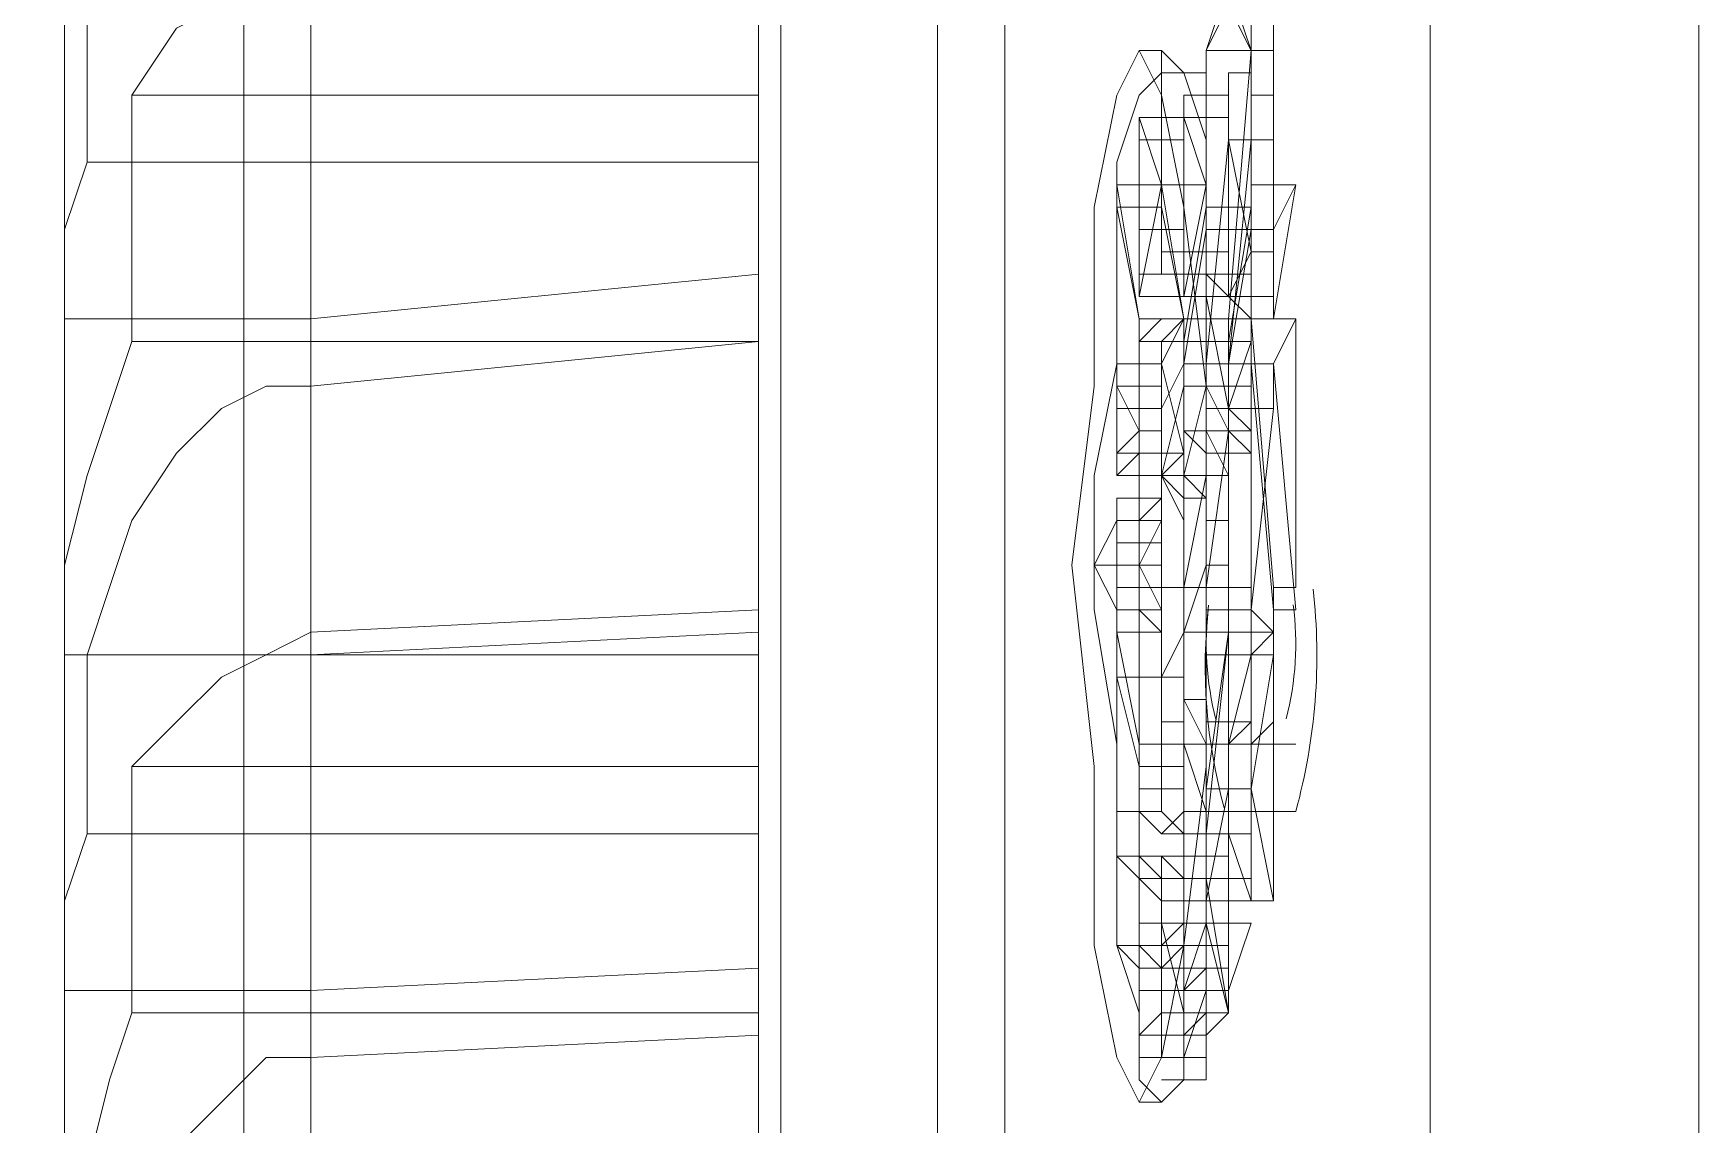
# Model space of a CAD drawing. Header units: millimetres. Extents: x 2788 to 2954, y 1337 to 1391.
# Drawn here: x 2903.5925 to 2903.6712, y 1350.5134 to 1350.565 of the extents above; entities that cross this region are included whole.
import ezdxf

# ---------------------------------------------------------------- set-up
doc = ezdxf.new("R2010")
doc.units = ezdxf.units.MM
doc.layers.add('PDF_0', color=7, linetype='Continuous')

msp = doc.modelspace()

# ---------------------------------------------------------------- linework, layer by layer
at = {"layer": 'PDF_0', "lineweight": 15}
for points in [[(2902.927212377022, 1350.593847969757), (2902.927212377022, 1350.381115599757), (2902.927212377022, 1350.376882119757), (2902.949438147023, 1350.376882119757), (2902.949438147023, 1350.381115599757), (2902.949438147023, 1350.436150839757), (2903.522016317022, 1350.436150839757), (2903.522016317022, 1350.378998859757), (2903.522016317022, 1350.376882119757), (2903.605627547023, 1350.376882119757), (2903.605627547023, 1350.378998859757), (2903.605627547023, 1352.449170579757), (2903.605627547023, 1352.451287319757), (2903.522016317022, 1352.451287319757), (2903.522016317022, 1352.449170579757), (2903.522016317022, 1352.389901859757), (2902.949438147023, 1352.389901859757), (2902.949438147023, 1352.448112209757), (2902.949438147023, 1352.451287319757), (2902.927212377022, 1352.451287319757), (2902.927212377022, 1352.448112209757), (2902.927212377022, 1352.234321469757, 0.3159003159569899), (2902.918745417023, 1352.223208584757)], [(2903.652195827023, 1350.531404139757), (2903.651137457023, 1350.531404139757), (2903.651137457023, 1350.535637619757), (2903.650079087023, 1350.529287399757), (2903.651137457023, 1350.523995549757), (2903.651137457023, 1350.528229029757), (2903.652195827023, 1350.528229029757, 0.09537142557783933), (2903.653018603861, 1350.538736400113)], [(2903.648809995556, 1350.528397786853, -0.0953968911022681), (2903.648077074331, 1350.537974257292, 0.09551312755527888), (2903.648421044581, 1350.53257564951)]]:
    msp.add_lwpolyline(points, format="xyb", dxfattribs=at)
for points in [[(2903.638437017023, 1352.314757589757), (2903.637378647023, 1352.314757589757), (2903.635261907023, 1352.314757589757), (2903.635261907023, 1350.431917359757), (2903.637378647023, 1350.431917359757), (2903.638437017023, 1350.431917359757)], [(2903.638437017023, 1352.314757589757), (2903.638437017023, 1350.431917359757), (2903.639495387023, 1350.418158549757), (2903.640553757023, 1350.406516479757), (2903.640553757023, 1350.402282999757), (2903.641612127023, 1350.398049519757), (2903.643728867023, 1350.395932779757), (2903.670188117023, 1350.396991149757), (2903.670188117023, 1350.444617799757), (2903.670188117023, 1350.483777489757), (2903.670188117023, 1350.490127709757), (2903.670188117023, 1350.500711409757), (2903.670188117023, 1350.503886519757), (2903.670188117023, 1350.506003259757), (2903.670188117023, 1350.503886519757), (2903.670188117023, 1350.500711409757), (2903.670188117023, 1350.490127709757), (2903.670188117023, 1350.497536299757), (2903.670188117023, 1350.500711409757), (2903.670188117023, 1350.501769779757)], [(2903.670188117023, 1350.506003259757), (2903.671246487022, 1350.506003259757), (2903.671246487022, 1350.605490039757)], [(2903.650079087023, 1350.567388719757), (2903.649020717023, 1350.567388719757), (2903.647962347023, 1350.564213609757), (2903.647962347023, 1350.551513169757), (2903.647962347023, 1350.549396429757), (2903.647962347023, 1350.548338059757), (2903.649020717023, 1350.548338059757)], [(2903.649020717023, 1350.567388719757), (2903.649020717023, 1350.566330349757), (2903.647962347023, 1350.564213609757), (2903.650079087023, 1350.564213609757), (2903.650079087023, 1350.565271979757), (2903.650079087023, 1350.566330349757), (2903.650079087023, 1350.567388719757), (2903.651137457023, 1350.566330349757), (2903.651137457023, 1350.565271979757), (2903.651137457023, 1350.564213609757), (2903.651137457023, 1350.555746649757), (2903.652195827023, 1350.557863389757)], [(2903.651137457023, 1350.564213609757), (2903.651137457023, 1350.565271979757), (2903.651137457023, 1350.566330349757), (2903.650079087023, 1350.567388719757), (2903.650079087023, 1350.566330349757), (2903.650079087023, 1350.565271979757), (2903.650079087023, 1350.564213609757), (2903.649020717023, 1350.551513169757), (2903.647962347023, 1350.551513169757)], [(2903.649020717023, 1350.562096869757), (2903.649020717023, 1350.559980129757), (2903.649020717023, 1350.562096869757), (2903.649020717023, 1350.563155239757)], [(2903.651137457023, 1350.551513169757), (2903.651137457023, 1350.552571539757), (2903.651137457023, 1350.554688279757), (2903.651137457023, 1350.559980129757), (2903.651137457023, 1350.561038499757), (2903.651137457023, 1350.562096869757), (2903.650079087023, 1350.562096869757), (2903.650079087023, 1350.563155239757), (2903.650079087023, 1350.562096869757), (2903.650079087023, 1350.561038499757), (2903.650079087023, 1350.559980129757), (2903.649020717023, 1350.549396429757), (2903.650079087023, 1350.549396429757), (2903.650079087023, 1350.551513169757), (2903.651137457023, 1350.551513169757), (2903.652195827023, 1350.557863389757), (2903.651137457023, 1350.557863389757)], [(2903.651137457023, 1350.554688279757), (2903.650079087023, 1350.554688279757)], [(2903.605627547023, 1350.551513169757), (2903.626794947023, 1350.553629909757), (2903.626794947023, 1350.536695989757), (2903.605627547023, 1350.535637619757)], [(2903.651137457023, 1350.552571539757), (2903.649020717023, 1350.552571539757)], [(2903.649020717023, 1350.551513169757), (2903.649020717023, 1350.549396429757), (2903.647962347023, 1350.549396429757)], [(2903.652195827023, 1350.538812729757), (2903.652195827023, 1350.551513169757), (2903.650079087023, 1350.551513169757)], [(2903.651137457023, 1350.537754359757), (2903.651137457023, 1350.535637619757), (2903.651137457023, 1350.537754359757), (2903.652195827023, 1350.537754359757), (2903.651137457023, 1350.549396429757), (2903.652195827023, 1350.551513169757)], [(2903.626794947023, 1350.550454799757), (2903.605627547023, 1350.550454799757)], [(2903.649020717023, 1350.537754359757), (2903.650079087023, 1350.537754359757), (2903.650079087023, 1350.547279689757), (2903.650079087023, 1350.549396429757), (2903.651137457023, 1350.549396429757), (2903.651137457023, 1350.547279689757), (2903.650079087023, 1350.537754359757)], [(2903.649020717023, 1350.536695989757), (2903.649020717023, 1350.544104579757), (2903.649020717023, 1350.541987839757), (2903.649020717023, 1350.548338059757), (2903.647962347023, 1350.548338059757), (2903.649020717023, 1350.546221319757), (2903.647962347023, 1350.538812729757), (2903.646903977023, 1350.538812729757), (2903.646903977023, 1350.546221319757), (2903.646903977023, 1350.548338059757), (2903.647962347023, 1350.548338059757), (2903.646903977023, 1350.548338059757)], [(2903.650079087023, 1350.547279689757), (2903.649020717023, 1350.547279689757)], [(2903.649020717023, 1350.546221319757), (2903.646903977023, 1350.546221319757)], [(2903.651137457023, 1350.535637619757), (2903.650079087023, 1350.535637619757), (2903.649020717023, 1350.531404139757), (2903.650079087023, 1350.531404139757), (2903.650079087023, 1350.528229029757), (2903.649020717023, 1350.528229029757), (2903.646903977023, 1350.528229029757), (2903.646903977023, 1350.529287399757), (2903.646903977023, 1350.531404139757), (2903.646903977023, 1350.538812729757), (2903.646903977023, 1350.536695989757)], [(2903.646903977023, 1350.528229029757), (2903.646903977023, 1350.529287399757), (2903.646903977023, 1350.531404139757), (2903.646903977023, 1350.538812729757)], [(2903.650079087023, 1350.537754359757), (2903.650079087023, 1350.537754359757)], [(2903.650079087023, 1350.529287399757), (2903.650079087023, 1350.529287399757)], [(2903.651137457023, 1350.523995549757), (2903.650079087023, 1350.523995549757), (2903.649020717023, 1350.527170659757)], [(2903.605627547023, 1350.519762069757), (2903.626794947023, 1350.520820439757), (2903.626794947023, 1350.504944889757), (2903.605627547023, 1350.503886519757)], [(2903.626794947023, 1350.518703699757), (2903.605627547023, 1350.518703699757)]]:
    msp.add_lwpolyline(points, dxfattribs=at)
at = {"layer": 'PDF_0', "lineweight": 0}
for points in [[(2903.658546047022, 1350.508119999757), (2903.658546047022, 1350.864790689757)], [(2903.627853317023, 1350.819280779757), (2903.627853317023, 1350.431917359757)], [(2903.593985477023, 1350.576914049757), (2903.593985477023, 1350.402282999757), (2903.532600017023, 1350.400166259757)], [(2903.602452437023, 1350.572680569757), (2903.602452437023, 1350.399107889757), (2903.602452437023, 1350.392757669757), (2903.602452437023, 1350.391699299757), (2903.602452437023, 1350.390640929757), (2903.532600017023, 1350.388524189757), (2903.605627547023, 1350.387465819757)], [(2903.605627547023, 1350.551513169757), (2903.593985477023, 1350.551513169757), (2903.593985477023, 1350.555746649757), (2903.595043847023, 1350.558921759757), (2903.595043847023, 1350.567388719757), (2903.626794947023, 1350.567388719757), (2903.626794947023, 1350.569505459757), (2903.605627547023, 1350.568447089757), (2903.603510807023, 1350.568447089757), (2903.601394067023, 1350.566330349757), (2903.599277327023, 1350.565271979757), (2903.597160587023, 1350.562096869757), (2903.626794947023, 1350.562096869757)], [(2903.605627547023, 1350.568447089757), (2903.605627547023, 1350.548338059757)], [(2903.626794947023, 1350.567388719757), (2903.626794947023, 1350.558921759757), (2903.595043847023, 1350.558921759757)], [(2903.645845607023, 1350.564213609757), (2903.644787237023, 1350.564213609757)], [(2903.647962347023, 1350.555746649757), (2903.646903977023, 1350.549396429757), (2903.649020717023, 1350.549396429757), (2903.650079087023, 1350.555746649757), (2903.650079087023, 1350.564213609757), (2903.651137457023, 1350.564213609757)], [(2903.643728867023, 1350.557863389757), (2903.644787237023, 1350.551513169757), (2903.646903977023, 1350.551513169757), (2903.644787237023, 1350.551513169757), (2903.643728867023, 1350.556805019757), (2903.645845607023, 1350.556805019757), (2903.645845607023, 1350.557863389757), (2903.645845607023, 1350.556805019757), (2903.646903977023, 1350.551513169757), (2903.649020717023, 1350.551513169757), (2903.649020717023, 1350.550454799757), (2903.649020717023, 1350.546221319757), (2903.649020717023, 1350.550454799757), (2903.647962347023, 1350.550454799757), (2903.650079087023, 1350.550454799757), (2903.649020717023, 1350.550454799757), (2903.649020717023, 1350.549396429757), (2903.647962347023, 1350.549396429757), (2903.649020717023, 1350.559980129757), (2903.649020717023, 1350.562096869757), (2903.646903977023, 1350.562096869757), (2903.646903977023, 1350.554688279757), (2903.645845607023, 1350.554688279757), (2903.647962347023, 1350.554688279757), (2903.649020717023, 1350.554688279757), (2903.649020717023, 1350.555746649757), (2903.649020717023, 1350.556805019757), (2903.649020717023, 1350.557863389757), (2903.649020717023, 1350.558921759757), (2903.649020717023, 1350.559980129757), (2903.649020717023, 1350.561038499757), (2903.649020717023, 1350.562096869757), (2903.649020717023, 1350.561038499757), (2903.649020717023, 1350.559980129757), (2903.649020717023, 1350.558921759757), (2903.649020717023, 1350.557863389757), (2903.649020717023, 1350.556805019757), (2903.649020717023, 1350.555746649757), (2903.649020717023, 1350.554688279757), (2903.646903977023, 1350.554688279757), (2903.645845607023, 1350.554688279757), (2903.645845607023, 1350.563155239757), (2903.647962347023, 1350.563155239757), (2903.645845607023, 1350.563155239757), (2903.647962347023, 1350.563155239757)], [(2903.645845607023, 1350.563155239757), (2903.645845607023, 1350.563155239757)], [(2903.645845607023, 1350.563155239757), (2903.645845607023, 1350.563155239757)], [(2903.649020717023, 1350.537754359757), (2903.647962347023, 1350.537754359757), (2903.647962347023, 1350.539871099757), (2903.646903977023, 1350.536695989757), (2903.645845607023, 1350.534579249757), (2903.646903977023, 1350.536695989757), (2903.647962347023, 1350.539871099757), (2903.649020717023, 1350.539871099757), (2903.649020717023, 1350.538812729757), (2903.649020717023, 1350.537754359757), (2903.649020717023, 1350.538812729757), (2903.649020717023, 1350.539871099757), (2903.649020717023, 1350.540929469757), (2903.649020717023, 1350.541987839757), (2903.649020717023, 1350.543046209757), (2903.649020717023, 1350.544104579757), (2903.647962347023, 1350.544104579757), (2903.649020717023, 1350.544104579757), (2903.647962347023, 1350.546221319757), (2903.647962347023, 1350.549396429757), (2903.647962347023, 1350.553629909757), (2903.649020717023, 1350.552571539757), (2903.649020717023, 1350.553629909757), (2903.649020717023, 1350.554688279757), (2903.649020717023, 1350.555746649757), (2903.649020717023, 1350.556805019757), (2903.649020717023, 1350.557863389757), (2903.649020717023, 1350.558921759757), (2903.649020717023, 1350.559980129757), (2903.649020717023, 1350.561038499757), (2903.649020717023, 1350.559980129757), (2903.649020717023, 1350.558921759757), (2903.649020717023, 1350.557863389757), (2903.649020717023, 1350.556805019757), (2903.649020717023, 1350.555746649757), (2903.649020717023, 1350.554688279757), (2903.649020717023, 1350.553629909757), (2903.649020717023, 1350.552571539757), (2903.650079087023, 1350.554688279757), (2903.649020717023, 1350.559980129757), (2903.650079087023, 1350.559980129757), (2903.649020717023, 1350.559980129757), (2903.649020717023, 1350.562096869757), (2903.649020717023, 1350.563155239757), (2903.650079087023, 1350.563155239757)], [(2903.647962347023, 1350.563155239757), (2903.647962347023, 1350.563155239757)], [(2903.597160587023, 1350.550454799757), (2903.597160587023, 1350.562096869757)], [(2903.649020717023, 1350.562096869757), (2903.649020717023, 1350.561038499757), (2903.646903977023, 1350.561038499757), (2903.646903977023, 1350.562096869757), (2903.646903977023, 1350.561038499757)], [(2903.646903977023, 1350.557863389757), (2903.646903977023, 1350.553629909757), (2903.646903977023, 1350.555746649757), (2903.644787237023, 1350.555746649757), (2903.644787237023, 1350.553629909757), (2903.644787237023, 1350.555746649757), (2903.644787237023, 1350.561038499757), (2903.645845607023, 1350.557863389757), (2903.643728867023, 1350.557863389757), (2903.643728867023, 1350.556805019757)], [(2903.647962347023, 1350.557863389757), (2903.646903977023, 1350.552571539757), (2903.646903977023, 1350.561038499757), (2903.646903977023, 1350.559980129757), (2903.646903977023, 1350.561038499757), (2903.644787237023, 1350.561038499757), (2903.646903977023, 1350.561038499757)], [(2903.644787237023, 1350.561038499757), (2903.644787237023, 1350.555746649757), (2903.644787237023, 1350.553629909757), (2903.644787237023, 1350.552571539757), (2903.645845607023, 1350.557863389757)], [(2903.646903977023, 1350.561038499757), (2903.647962347023, 1350.557863389757)], [(2903.644787237023, 1350.559980129757), (2903.644787237023, 1350.559980129757)], [(2903.644787237023, 1350.559980129757), (2903.644787237023, 1350.559980129757)], [(2903.646903977023, 1350.559980129757), (2903.646903977023, 1350.559980129757)], [(2903.626794947023, 1350.558921759757), (2903.626794947023, 1350.553629909757)], [(2903.644787237023, 1350.552571539757), (2903.645845607023, 1350.557863389757)], [(2903.644787237023, 1350.557863389757), (2903.644787237023, 1350.553629909757), (2903.646903977023, 1350.553629909757)], [(2903.646903977023, 1350.551513169757), (2903.645845607023, 1350.557863389757)], [(2903.647962347023, 1350.557863389757), (2903.646903977023, 1350.552571539757)], [(2903.651137457023, 1350.557863389757), (2903.650079087023, 1350.557863389757), (2903.650079087023, 1350.551513169757), (2903.650079087023, 1350.550454799757), (2903.650079087023, 1350.549396429757), (2903.650079087023, 1350.548338059757), (2903.650079087023, 1350.549396429757), (2903.650079087023, 1350.550454799757), (2903.650079087023, 1350.551513169757), (2903.651137457023, 1350.538812729757), (2903.652195827023, 1350.538812729757)], [(2903.651137457023, 1350.555746649757), (2903.650079087023, 1350.555746649757), (2903.650079087023, 1350.557863389757)], [(2903.647962347023, 1350.556805019757), (2903.646903977023, 1350.550454799757)], [(2903.650079087023, 1350.556805019757), (2903.647962347023, 1350.556805019757)], [(2903.647962347023, 1350.556805019757), (2903.647962347023, 1350.555746649757), (2903.650079087023, 1350.555746649757), (2903.650079087023, 1350.556805019757), (2903.650079087023, 1350.555746649757)], [(2903.649020717023, 1350.550454799757), (2903.650079087023, 1350.556805019757)], [(2903.645845607023, 1350.546221319757), (2903.645845607023, 1350.549396429757), (2903.646903977023, 1350.551513169757), (2903.647962347023, 1350.551513169757), (2903.647962347023, 1350.548338059757), (2903.650079087023, 1350.548338059757), (2903.650079087023, 1350.549396429757), (2903.650079087023, 1350.550454799757), (2903.650079087023, 1350.551513169757), (2903.649020717023, 1350.552571539757), (2903.646903977023, 1350.552571539757), (2903.644787237023, 1350.552571539757), (2903.644787237023, 1350.553629909757), (2903.644787237023, 1350.555746649757), (2903.646903977023, 1350.555746649757), (2903.646903977023, 1350.553629909757), (2903.646903977023, 1350.552571539757), (2903.646903977023, 1350.553629909757), (2903.645845607023, 1350.553629909757), (2903.645845607023, 1350.554688279757)], [(2903.645845607023, 1350.554688279757), (2903.645845607023, 1350.554688279757)], [(2903.645845607023, 1350.554688279757), (2903.645845607023, 1350.554688279757)], [(2903.647962347023, 1350.554688279757), (2903.647962347023, 1350.554688279757)], [(2903.645845607023, 1350.553629909757), (2903.645845607023, 1350.553629909757)], [(2903.645845607023, 1350.553629909757), (2903.645845607023, 1350.553629909757)], [(2903.645845607023, 1350.553629909757), (2903.646903977023, 1350.553629909757), (2903.646903977023, 1350.552571539757)], [(2903.647962347023, 1350.553629909757), (2903.647962347023, 1350.553629909757)], [(2903.651137457023, 1350.537754359757), (2903.650079087023, 1350.549396429757), (2903.650079087023, 1350.550454799757), (2903.650079087023, 1350.551513169757), (2903.650079087023, 1350.552571539757), (2903.650079087023, 1350.553629909757), (2903.650079087023, 1350.548338059757), (2903.647962347023, 1350.548338059757), (2903.647962347023, 1350.553629909757), (2903.650079087023, 1350.553629909757), (2903.650079087023, 1350.552571539757), (2903.650079087023, 1350.551513169757), (2903.650079087023, 1350.550454799757), (2903.650079087023, 1350.549396429757), (2903.650079087023, 1350.546221319757), (2903.647962347023, 1350.546221319757), (2903.647962347023, 1350.545162949757), (2903.647962347023, 1350.544104579757), (2903.647962347023, 1350.541987839757)], [(2903.646903977023, 1350.552571539757), (2903.644787237023, 1350.552571539757)], [(2903.649020717023, 1350.552571539757), (2903.649020717023, 1350.552571539757)], [(2903.651137457023, 1350.547279689757), (2903.649020717023, 1350.547279689757), (2903.650079087023, 1350.550454799757), (2903.649020717023, 1350.547279689757), (2903.649020717023, 1350.537754359757), (2903.649020717023, 1350.547279689757), (2903.649020717023, 1350.549396429757), (2903.649020717023, 1350.550454799757), (2903.646903977023, 1350.550454799757), (2903.646903977023, 1350.551513169757), (2903.646903977023, 1350.550454799757), (2903.646903977023, 1350.551513169757), (2903.645845607023, 1350.550454799757), (2903.645845607023, 1350.549396429757), (2903.645845607023, 1350.548338059757), (2903.645845607023, 1350.546221319757), (2903.645845607023, 1350.543046209757), (2903.645845607023, 1350.538812729757), (2903.645845607023, 1350.534579249757), (2903.645845607023, 1350.530345769757), (2903.645845607023, 1350.528229029757), (2903.646903977023, 1350.527170659757), (2903.646903977023, 1350.523995549757), (2903.649020717023, 1350.523995549757), (2903.646903977023, 1350.523995549757), (2903.646903977023, 1350.526112289757), (2903.649020717023, 1350.526112289757), (2903.649020717023, 1350.527170659757), (2903.649020717023, 1350.523995549757), (2903.649020717023, 1350.526112289757), (2903.646903977023, 1350.526112289757)], [(2903.646903977023, 1350.551513169757), (2903.645845607023, 1350.551513169757)], [(2903.646903977023, 1350.551513169757), (2903.646903977023, 1350.550454799757)], [(2903.646903977023, 1350.551513169757), (2903.646903977023, 1350.550454799757)], [(2903.605627547023, 1350.535637619757), (2903.593985477023, 1350.535637619757), (2903.593985477023, 1350.539871099757), (2903.595043847023, 1350.544104579757), (2903.596102217023, 1350.547279689757), (2903.597160587023, 1350.550454799757), (2903.605627547023, 1350.550454799757)], [(2903.626794947023, 1350.550454799757), (2903.605627547023, 1350.548338059757), (2903.603510807023, 1350.548338059757), (2903.601394067023, 1350.547279689757), (2903.599277327023, 1350.545162949757), (2903.597160587023, 1350.541987839757), (2903.596102217023, 1350.538812729757), (2903.595043847023, 1350.535637619757), (2903.626794947023, 1350.535637619757)], [(2903.644787237023, 1350.550454799757), (2903.644787237023, 1350.550454799757)], [(2903.646903977023, 1350.550454799757), (2903.644787237023, 1350.550454799757)], [(2903.644787237023, 1350.550454799757), (2903.644787237023, 1350.550454799757)], [(2903.646903977023, 1350.550454799757), (2903.644787237023, 1350.550454799757)], [(2903.646903977023, 1350.550454799757), (2903.646903977023, 1350.550454799757)], [(2903.649020717023, 1350.550454799757), (2903.646903977023, 1350.550454799757)], [(2903.646903977023, 1350.550454799757), (2903.646903977023, 1350.549396429757)], [(2903.646903977023, 1350.549396429757), (2903.646903977023, 1350.550454799757), (2903.646903977023, 1350.548338059757)], [(2903.646903977023, 1350.550454799757), (2903.646903977023, 1350.548338059757)], [(2903.647962347023, 1350.550454799757), (2903.647962347023, 1350.550454799757)], [(2903.650079087023, 1350.550454799757), (2903.649020717023, 1350.550454799757)], [(2903.644787237023, 1350.549396429757), (2903.643728867023, 1350.549396429757), (2903.645845607023, 1350.549396429757), (2903.643728867023, 1350.549396429757), (2903.643728867023, 1350.548338059757), (2903.645845607023, 1350.548338059757), (2903.643728867023, 1350.548338059757), (2903.645845607023, 1350.548338059757), (2903.645845607023, 1350.549396429757), (2903.646903977023, 1350.545162949757), (2903.645845607023, 1350.544104579757), (2903.643728867023, 1350.544104579757), (2903.644787237023, 1350.545162949757)], [(2903.644787237023, 1350.546221319757), (2903.643728867023, 1350.545162949757), (2903.643728867023, 1350.547279689757), (2903.643728867023, 1350.545162949757), (2903.645845607023, 1350.545162949757), (2903.645845607023, 1350.547279689757), (2903.645845607023, 1350.548338059757), (2903.645845607023, 1350.547279689757), (2903.645845607023, 1350.548338059757), (2903.645845607023, 1350.547279689757), (2903.643728867023, 1350.547279689757), (2903.643728867023, 1350.548338059757), (2903.645845607023, 1350.548338059757), (2903.643728867023, 1350.548338059757), (2903.643728867023, 1350.547279689757), (2903.643728867023, 1350.548338059757), (2903.644787237023, 1350.546221319757), (2903.643728867023, 1350.545162949757), (2903.645845607023, 1350.545162949757), (2903.645845607023, 1350.547279689757), (2903.645845607023, 1350.544104579757), (2903.645845607023, 1350.547279689757), (2903.646903977023, 1350.549396429757), (2903.645845607023, 1350.547279689757), (2903.645845607023, 1350.544104579757), (2903.646903977023, 1350.541987839757), (2903.646903977023, 1350.543046209757), (2903.647962347023, 1350.543046209757), (2903.646903977023, 1350.544104579757), (2903.646903977023, 1350.545162949757), (2903.646903977023, 1350.544104579757), (2903.647962347023, 1350.544104579757), (2903.646903977023, 1350.538812729757), (2903.646903977023, 1350.537754359757), (2903.646903977023, 1350.536695989757), (2903.646903977023, 1350.535637619757), (2903.646903977023, 1350.534579249757), (2903.645845607023, 1350.534579249757), (2903.645845607023, 1350.533520879757), (2903.645845607023, 1350.532462509757), (2903.646903977023, 1350.532462509757), (2903.646903977023, 1350.531404139757), (2903.646903977023, 1350.530345769757), (2903.646903977023, 1350.531404139757), (2903.646903977023, 1350.532462509757), (2903.646903977023, 1350.533520879757), (2903.646903977023, 1350.534579249757), (2903.645845607023, 1350.534579249757), (2903.645845607023, 1350.535637619757), (2903.645845607023, 1350.536695989757), (2903.645845607023, 1350.538812729757), (2903.643728867023, 1350.538812729757), (2903.643728867023, 1350.536695989757), (2903.643728867023, 1350.538812729757), (2903.643728867023, 1350.536695989757), (2903.643728867023, 1350.538812729757)], [(2903.644787237023, 1350.549396429757), (2903.643728867023, 1350.549396429757)], [(2903.650079087023, 1350.549396429757), (2903.647962347023, 1350.549396429757), (2903.647962347023, 1350.546221319757), (2903.647962347023, 1350.547279689757), (2903.649020717023, 1350.547279689757), (2903.647962347023, 1350.547279689757), (2903.647962347023, 1350.548338059757), (2903.646903977023, 1350.544104579757), (2903.645845607023, 1350.544104579757), (2903.645845607023, 1350.547279689757), (2903.643728867023, 1350.547279689757), (2903.643728867023, 1350.544104579757), (2903.643728867023, 1350.547279689757), (2903.643728867023, 1350.548338059757), (2903.644787237023, 1350.546221319757), (2903.645845607023, 1350.546221319757), (2903.645845607023, 1350.543046209757), (2903.645845607023, 1350.538812729757), (2903.645845607023, 1350.534579249757), (2903.645845607023, 1350.530345769757), (2903.645845607023, 1350.528229029757), (2903.646903977023, 1350.527170659757), (2903.647962347023, 1350.527170659757), (2903.650079087023, 1350.527170659757)], [(2903.643728867023, 1350.549396429757), (2903.643728867023, 1350.548338059757)], [(2903.644787237023, 1350.545162949757), (2903.644787237023, 1350.549396429757)], [(2903.645845607023, 1350.549396429757), (2903.645845607023, 1350.549396429757)], [(2903.647962347023, 1350.549396429757), (2903.647962347023, 1350.549396429757)], [(2903.651137457023, 1350.549396429757), (2903.650079087023, 1350.549396429757), (2903.650079087023, 1350.546221319757), (2903.649020717023, 1350.547279689757), (2903.650079087023, 1350.546221319757), (2903.647962347023, 1350.546221319757), (2903.647962347023, 1350.545162949757), (2903.647962347023, 1350.544104579757)], [(2903.650079087023, 1350.549396429757), (2903.650079087023, 1350.549396429757)], [(2903.643728867023, 1350.548338059757), (2903.643728867023, 1350.548338059757)], [(2903.643728867023, 1350.548338059757), (2903.643728867023, 1350.548338059757)], [(2903.643728867023, 1350.548338059757), (2903.643728867023, 1350.548338059757)], [(2903.643728867023, 1350.548338059757), (2903.643728867023, 1350.548338059757)], [(2903.645845607023, 1350.548338059757), (2903.645845607023, 1350.548338059757)], [(2903.645845607023, 1350.548338059757), (2903.645845607023, 1350.548338059757)], [(2903.645845607023, 1350.548338059757), (2903.645845607023, 1350.548338059757)], [(2903.647962347023, 1350.545162949757), (2903.650079087023, 1350.545162949757), (2903.650079087023, 1350.548338059757), (2903.650079087023, 1350.545162949757), (2903.647962347023, 1350.545162949757), (2903.647962347023, 1350.548338059757), (2903.646903977023, 1350.544104579757), (2903.646903977023, 1350.546221319757)], [(2903.649020717023, 1350.541987839757), (2903.647962347023, 1350.541987839757), (2903.647962347023, 1350.548338059757), (2903.647962347023, 1350.545162949757), (2903.646903977023, 1350.546221319757), (2903.649020717023, 1350.546221319757), (2903.650079087023, 1350.545162949757), (2903.649020717023, 1350.546221319757)], [(2903.647962347023, 1350.548338059757), (2903.647962347023, 1350.548338059757)], [(2903.647962347023, 1350.548338059757), (2903.647962347023, 1350.548338059757)], [(2903.650079087023, 1350.548338059757), (2903.650079087023, 1350.548338059757)], [(2903.650079087023, 1350.548338059757), (2903.650079087023, 1350.548338059757)], [(2903.643728867023, 1350.544104579757), (2903.644787237023, 1350.545162949757)], [(2903.643728867023, 1350.544104579757), (2903.645845607023, 1350.544104579757)], [(2903.646903977023, 1350.543046209757), (2903.646903977023, 1350.541987839757), (2903.645845607023, 1350.544104579757), (2903.646903977023, 1350.543046209757), (2903.646903977023, 1350.544104579757)], [(2903.649020717023, 1350.539871099757), (2903.649020717023, 1350.538812729757), (2903.649020717023, 1350.537754359757), (2903.649020717023, 1350.538812729757), (2903.649020717023, 1350.539871099757), (2903.649020717023, 1350.540929469757), (2903.649020717023, 1350.541987839757), (2903.649020717023, 1350.543046209757), (2903.649020717023, 1350.544104579757)], [(2903.643728867023, 1350.543046209757), (2903.643728867023, 1350.541987839757), (2903.642670497023, 1350.539871099757), (2903.643728867023, 1350.537754359757), (2903.643728867023, 1350.536695989757), (2903.644787237023, 1350.531404139757), (2903.646903977023, 1350.531404139757), (2903.646903977023, 1350.532462509757), (2903.646903977023, 1350.533520879757), (2903.646903977023, 1350.534579249757), (2903.645845607023, 1350.534579249757), (2903.645845607023, 1350.535637619757), (2903.645845607023, 1350.536695989757), (2903.645845607023, 1350.538812729757)], [(2903.645845607023, 1350.543046209757), (2903.643728867023, 1350.543046209757), (2903.643728867023, 1350.541987839757), (2903.642670497023, 1350.539871099757)], [(2903.643728867023, 1350.536695989757), (2903.645845607023, 1350.536695989757), (2903.644787237023, 1350.537754359757), (2903.644787237023, 1350.539871099757), (2903.644787237023, 1350.541987839757), (2903.645845607023, 1350.543046209757)], [(2903.643728867023, 1350.540929469757), (2903.643728867023, 1350.543046209757)], [(2903.643728867023, 1350.540929469757), (2903.643728867023, 1350.543046209757)], [(2903.644787237023, 1350.541987839757), (2903.645845607023, 1350.543046209757)], [(2903.643728867023, 1350.541987839757), (2903.643728867023, 1350.540929469757), (2903.643728867023, 1350.539871099757), (2903.643728867023, 1350.537754359757), (2903.643728867023, 1350.539871099757), (2903.645845607023, 1350.539871099757), (2903.645845607023, 1350.537754359757), (2903.644787237023, 1350.539871099757), (2903.643728867023, 1350.539871099757)], [(2903.643728867023, 1350.539871099757), (2903.643728867023, 1350.537754359757), (2903.643728867023, 1350.539871099757), (2903.643728867023, 1350.541987839757)], [(2903.643728867023, 1350.541987839757), (2903.643728867023, 1350.540929469757)], [(2903.643728867023, 1350.539871099757), (2903.643728867023, 1350.541987839757)], [(2903.643728867023, 1350.541987839757), (2903.643728867023, 1350.539871099757)], [(2903.645845607023, 1350.541987839757), (2903.644787237023, 1350.539871099757)], [(2903.645845607023, 1350.540929469757), (2903.645845607023, 1350.541987839757)], [(2903.643728867023, 1350.540929469757), (2903.643728867023, 1350.539871099757)], [(2903.645845607023, 1350.539871099757), (2903.645845607023, 1350.540929469757)], [(2903.642670497023, 1350.539871099757), (2903.643728867023, 1350.537754359757), (2903.643728867023, 1350.536695989757)], [(2903.644787237023, 1350.539871099757), (2903.642670497023, 1350.539871099757)], [(2903.643728867023, 1350.536695989757), (2903.643728867023, 1350.539871099757)], [(2903.645845607023, 1350.539871099757), (2903.643728867023, 1350.539871099757)], [(2903.646903977023, 1350.538812729757), (2903.645845607023, 1350.538812729757), (2903.645845607023, 1350.534579249757), (2903.645845607023, 1350.533520879757), (2903.645845607023, 1350.532462509757), (2903.646903977023, 1350.532462509757), (2903.646903977023, 1350.531404139757), (2903.646903977023, 1350.530345769757), (2903.644787237023, 1350.530345769757), (2903.644787237023, 1350.531404139757), (2903.644787237023, 1350.530345769757), (2903.643728867023, 1350.534579249757)], [(2903.646903977023, 1350.519762069757), (2903.649020717023, 1350.519762069757), (2903.646903977023, 1350.519762069757), (2903.646903977023, 1350.521878809757), (2903.645845607023, 1350.520820439757), (2903.645845607023, 1350.522937179757), (2903.645845607023, 1350.525053919757), (2903.647962347023, 1350.525053919757), (2903.647962347023, 1350.528229029757), (2903.646903977023, 1350.531404139757), (2903.649020717023, 1350.531404139757), (2903.646903977023, 1350.531404139757), (2903.647962347023, 1350.528229029757), (2903.649020717023, 1350.528229029757), (2903.650079087023, 1350.528229029757), (2903.647962347023, 1350.528229029757), (2903.647962347023, 1350.529287399757), (2903.647962347023, 1350.530345769757), (2903.647962347023, 1350.531404139757), (2903.647962347023, 1350.532462509757), (2903.647962347023, 1350.533520879757), (2903.647962347023, 1350.532462509757), (2903.647962347023, 1350.531404139757), (2903.647962347023, 1350.530345769757), (2903.647962347023, 1350.529287399757), (2903.647962347023, 1350.528229029757), (2903.647962347023, 1350.527170659757), (2903.647962347023, 1350.528229029757), (2903.647962347023, 1350.529287399757), (2903.647962347023, 1350.530345769757), (2903.647962347023, 1350.531404139757), (2903.647962347023, 1350.532462509757), (2903.650079087023, 1350.532462509757), (2903.649020717023, 1350.531404139757), (2903.650079087023, 1350.531404139757), (2903.650079087023, 1350.532462509757), (2903.649020717023, 1350.531404139757), (2903.649020717023, 1350.527170659757), (2903.650079087023, 1350.527170659757), (2903.647962347023, 1350.527170659757), (2903.649020717023, 1350.536695989757), (2903.647962347023, 1350.536695989757), (2903.647962347023, 1350.538812729757), (2903.647962347023, 1350.536695989757), (2903.650079087023, 1350.536695989757), (2903.650079087023, 1350.535637619757), (2903.649020717023, 1350.535637619757), (2903.647962347023, 1350.535637619757), (2903.647962347023, 1350.536695989757)], [(2903.647962347023, 1350.538812729757), (2903.647962347023, 1350.538812729757)], [(2903.647962347023, 1350.537754359757), (2903.647962347023, 1350.538812729757)], [(2903.647962347023, 1350.538812729757), (2903.647962347023, 1350.538812729757)], [(2903.650079087023, 1350.538812729757), (2903.650079087023, 1350.538812729757)], [(2903.650079087023, 1350.537754359757), (2903.650079087023, 1350.538812729757)], [(2903.605627547023, 1350.536695989757), (2903.626794947023, 1350.537754359757)], [(2903.650079087023, 1350.537754359757), (2903.651137457023, 1350.536695989757), (2903.649020717023, 1350.536695989757), (2903.649020717023, 1350.535637619757), (2903.647962347023, 1350.535637619757), (2903.647962347023, 1350.536695989757), (2903.649020717023, 1350.536695989757), (2903.647962347023, 1350.529287399757), (2903.647962347023, 1350.530345769757), (2903.647962347023, 1350.531404139757), (2903.647962347023, 1350.532462509757), (2903.647962347023, 1350.533520879757), (2903.646903977023, 1350.533520879757), (2903.646903977023, 1350.532462509757)], [(2903.650079087023, 1350.537754359757), (2903.647962347023, 1350.537754359757)], [(2903.649020717023, 1350.536695989757), (2903.647962347023, 1350.536695989757), (2903.647962347023, 1350.537754359757)], [(2903.649020717023, 1350.536695989757), (2903.647962347023, 1350.536695989757), (2903.647962347023, 1350.537754359757)], [(2903.649020717023, 1350.537754359757), (2903.649020717023, 1350.537754359757)], [(2903.605627547023, 1350.503886519757), (2903.593985477023, 1350.503886519757), (2903.593985477023, 1350.508119999757), (2903.595043847023, 1350.511295109757), (2903.596102217023, 1350.515528589757), (2903.597160587023, 1350.518703699757), (2903.597160587023, 1350.530345769757), (2903.599277327023, 1350.532462509757), (2903.601394067023, 1350.534579249757), (2903.603510807023, 1350.535637619757), (2903.605627547023, 1350.536695989757), (2903.605627547023, 1350.516586959757), (2903.626794947023, 1350.517645329757), (2903.605627547023, 1350.516586959757), (2903.603510807023, 1350.516586959757), (2903.601394067023, 1350.514470219757), (2903.599277327023, 1350.512353479757), (2903.597160587023, 1350.510236739757), (2903.596102217023, 1350.507061629757), (2903.595043847023, 1350.503886519757), (2903.626794947023, 1350.503886519757), (2903.626794947023, 1350.504944889757)], [(2903.626794947023, 1350.536695989757), (2903.626794947023, 1350.535637619757), (2903.626794947023, 1350.527170659757), (2903.626794947023, 1350.520820439757)], [(2903.649020717023, 1350.529287399757), (2903.650079087023, 1350.529287399757), (2903.650079087023, 1350.523995549757), (2903.647962347023, 1350.523995549757), (2903.647962347023, 1350.522937179757), (2903.647962347023, 1350.521878809757), (2903.645845607023, 1350.521878809757), (2903.643728867023, 1350.521878809757), (2903.645845607023, 1350.521878809757), (2903.646903977023, 1350.522937179757), (2903.646903977023, 1350.521878809757), (2903.644787237023, 1350.521878809757), (2903.645845607023, 1350.521878809757), (2903.645845607023, 1350.526112289757), (2903.646903977023, 1350.526112289757), (2903.646903977023, 1350.525053919757), (2903.646903977023, 1350.522937179757), (2903.644787237023, 1350.522937179757), (2903.644787237023, 1350.525053919757), (2903.644787237023, 1350.527170659757), (2903.644787237023, 1350.529287399757), (2903.644787237023, 1350.525053919757), (2903.646903977023, 1350.525053919757), (2903.646903977023, 1350.529287399757), (2903.644787237023, 1350.529287399757), (2903.646903977023, 1350.529287399757), (2903.646903977023, 1350.533520879757), (2903.646903977023, 1350.532462509757), (2903.646903977023, 1350.527170659757), (2903.649020717023, 1350.527170659757), (2903.649020717023, 1350.531404139757), (2903.647962347023, 1350.531404139757), (2903.646903977023, 1350.533520879757), (2903.646903977023, 1350.536695989757)], [(2903.651137457023, 1350.536695989757), (2903.651137457023, 1350.530345769757), (2903.651137457023, 1350.528229029757), (2903.650079087023, 1350.528229029757), (2903.647962347023, 1350.528229029757), (2903.647962347023, 1350.529287399757), (2903.650079087023, 1350.529287399757), (2903.650079087023, 1350.528229029757), (2903.650079087023, 1350.523995549757), (2903.650079087023, 1350.525053919757), (2903.647962347023, 1350.525053919757), (2903.645845607023, 1350.525053919757), (2903.645845607023, 1350.518703699757), (2903.645845607023, 1350.522937179757), (2903.647962347023, 1350.522937179757), (2903.646903977023, 1350.519762069757), (2903.644787237023, 1350.519762069757), (2903.644787237023, 1350.517645329757), (2903.646903977023, 1350.517645329757), (2903.646903977023, 1350.519762069757), (2903.649020717023, 1350.519762069757), (2903.649020717023, 1350.521878809757), (2903.646903977023, 1350.521878809757), (2903.646903977023, 1350.522937179757)], [(2903.649020717023, 1350.536695989757), (2903.646903977023, 1350.536695989757), (2903.646903977023, 1350.533520879757), (2903.647962347023, 1350.531404139757), (2903.647962347023, 1350.532462509757), (2903.650079087023, 1350.532462509757), (2903.650079087023, 1350.531404139757), (2903.647962347023, 1350.531404139757)], [(2903.647962347023, 1350.536695989757), (2903.647962347023, 1350.536695989757)], [(2903.649020717023, 1350.536695989757), (2903.649020717023, 1350.536695989757)], [(2903.649020717023, 1350.536695989757), (2903.649020717023, 1350.536695989757)], [(2903.651137457023, 1350.531404139757), (2903.650079087023, 1350.531404139757), (2903.651137457023, 1350.532462509757), (2903.651137457023, 1350.535637619757), (2903.651137457023, 1350.532462509757), (2903.650079087023, 1350.531404139757), (2903.650079087023, 1350.535637619757), (2903.651137457023, 1350.536695989757), (2903.651137457023, 1350.530345769757), (2903.651137457023, 1350.528229029757)], [(2903.595043847023, 1350.535637619757), (2903.595043847023, 1350.527170659757)], [(2903.650079087023, 1350.532462509757), (2903.650079087023, 1350.532462509757)], [(2903.645845607023, 1350.527170659757), (2903.646903977023, 1350.527170659757), (2903.649020717023, 1350.527170659757), (2903.649020717023, 1350.526112289757), (2903.649020717023, 1350.527170659757), (2903.649020717023, 1350.529287399757), (2903.649020717023, 1350.531404139757), (2903.649020717023, 1350.528229029757), (2903.649020717023, 1350.531404139757), (2903.649020717023, 1350.528229029757), (2903.650079087023, 1350.528229029757), (2903.650079087023, 1350.527170659757), (2903.650079087023, 1350.526112289757), (2903.650079087023, 1350.525053919757)], [(2903.646903977023, 1350.531404139757), (2903.646903977023, 1350.527170659757)], [(2903.646903977023, 1350.531404139757), (2903.646903977023, 1350.527170659757)], [(2903.649020717023, 1350.531404139757), (2903.649020717023, 1350.531404139757)], [(2903.626794947023, 1350.530345769757), (2903.597160587023, 1350.530345769757)], [(2903.645845607023, 1350.520820439757), (2903.644787237023, 1350.520820439757), (2903.644787237023, 1350.521878809757), (2903.645845607023, 1350.520820439757), (2903.647962347023, 1350.520820439757), (2903.647962347023, 1350.522937179757), (2903.647962347023, 1350.525053919757), (2903.647962347023, 1350.522937179757), (2903.647962347023, 1350.520820439757), (2903.646903977023, 1350.519762069757), (2903.646903977023, 1350.520820439757), (2903.646903977023, 1350.521878809757), (2903.644787237023, 1350.521878809757), (2903.644787237023, 1350.519762069757), (2903.644787237023, 1350.517645329757), (2903.645845607023, 1350.518703699757), (2903.645845607023, 1350.517645329757), (2903.645845607023, 1350.516586959757), (2903.644787237023, 1350.516586959757), (2903.644787237023, 1350.520820439757), (2903.644787237023, 1350.521878809757), (2903.645845607023, 1350.521878809757), (2903.645845607023, 1350.523995549757), (2903.644787237023, 1350.525053919757), (2903.644787237023, 1350.526112289757), (2903.645845607023, 1350.525053919757), (2903.644787237023, 1350.526112289757), (2903.643728867023, 1350.526112289757), (2903.645845607023, 1350.526112289757), (2903.643728867023, 1350.526112289757), (2903.643728867023, 1350.521878809757), (2903.643728867023, 1350.526112289757), (2903.644787237023, 1350.526112289757), (2903.644787237023, 1350.525053919757), (2903.644787237023, 1350.529287399757), (2903.644787237023, 1350.527170659757), (2903.644787237023, 1350.525053919757), (2903.644787237023, 1350.521878809757), (2903.644787237023, 1350.520820439757), (2903.643728867023, 1350.521878809757), (2903.644787237023, 1350.520820439757), (2903.644787237023, 1350.521878809757), (2903.644787237023, 1350.525053919757), (2903.646903977023, 1350.525053919757), (2903.646903977023, 1350.526112289757), (2903.646903977023, 1350.525053919757), (2903.646903977023, 1350.521878809757), (2903.646903977023, 1350.525053919757), (2903.645845607023, 1350.526112289757), (2903.645845607023, 1350.525053919757), (2903.645845607023, 1350.521878809757), (2903.645845607023, 1350.525053919757), (2903.645845607023, 1350.526112289757), (2903.646903977023, 1350.525053919757), (2903.644787237023, 1350.525053919757), (2903.645845607023, 1350.523995549757), (2903.647962347023, 1350.523995549757), (2903.647962347023, 1350.525053919757), (2903.645845607023, 1350.525053919757), (2903.645845607023, 1350.518703699757), (2903.645845607023, 1350.517645329757), (2903.645845607023, 1350.516586959757), (2903.644787237023, 1350.516586959757), (2903.646903977023, 1350.516586959757), (2903.646903977023, 1350.520820439757), (2903.649020717023, 1350.520820439757), (2903.649020717023, 1350.519762069757), (2903.650079087023, 1350.522937179757)], [(2903.644787237023, 1350.529287399757), (2903.644787237023, 1350.529287399757)], [(2903.644787237023, 1350.529287399757), (2903.644787237023, 1350.529287399757)], [(2903.646903977023, 1350.523995549757), (2903.649020717023, 1350.523995549757), (2903.646903977023, 1350.523995549757), (2903.646903977023, 1350.526112289757), (2903.646903977023, 1350.527170659757), (2903.646903977023, 1350.523995549757), (2903.646903977023, 1350.522937179757), (2903.646903977023, 1350.525053919757), (2903.646903977023, 1350.527170659757), (2903.646903977023, 1350.529287399757), (2903.646903977023, 1350.525053919757), (2903.646903977023, 1350.527170659757), (2903.646903977023, 1350.529287399757)], [(2903.646903977023, 1350.529287399757), (2903.646903977023, 1350.529287399757)], [(2903.647962347023, 1350.521878809757), (2903.647962347023, 1350.522937179757), (2903.647962347023, 1350.523995549757), (2903.647962347023, 1350.529287399757)], [(2903.643728867023, 1350.528229029757), (2903.643728867023, 1350.528229029757)], [(2903.645845607023, 1350.528229029757), (2903.645845607023, 1350.528229029757)], [(2903.645845607023, 1350.528229029757), (2903.645845607023, 1350.528229029757)], [(2903.647962347023, 1350.528229029757), (2903.647962347023, 1350.528229029757)], [(2903.649020717023, 1350.527170659757), (2903.650079087023, 1350.527170659757), (2903.650079087023, 1350.528229029757), (2903.650079087023, 1350.527170659757), (2903.650079087023, 1350.526112289757), (2903.650079087023, 1350.525053919757), (2903.650079087023, 1350.523995549757)], [(2903.626794947023, 1350.527170659757), (2903.595043847023, 1350.527170659757), (2903.593985477023, 1350.523995549757), (2903.593985477023, 1350.519762069757), (2903.605627547023, 1350.519762069757)], [(2903.646903977023, 1350.527170659757), (2903.646903977023, 1350.527170659757)], [(2903.646903977023, 1350.527170659757), (2903.646903977023, 1350.527170659757)], [(2903.647962347023, 1350.527170659757), (2903.647962347023, 1350.527170659757)], [(2903.649020717023, 1350.527170659757), (2903.649020717023, 1350.527170659757)], [(2903.649020717023, 1350.527170659757), (2903.649020717023, 1350.527170659757)], [(2903.649020717023, 1350.527170659757), (2903.649020717023, 1350.527170659757)], [(2903.645845607023, 1350.517645329757), (2903.647962347023, 1350.517645329757), (2903.645845607023, 1350.517645329757), (2903.647962347023, 1350.517645329757), (2903.647962347023, 1350.516586959757), (2903.646903977023, 1350.516586959757), (2903.647962347023, 1350.516586959757), (2903.647962347023, 1350.517645329757), (2903.647962347023, 1350.518703699757), (2903.645845607023, 1350.518703699757), (2903.646903977023, 1350.518703699757), (2903.649020717023, 1350.518703699757), (2903.647962347023, 1350.525053919757), (2903.647962347023, 1350.518703699757), (2903.647962347023, 1350.520820439757), (2903.647962347023, 1350.522937179757), (2903.647962347023, 1350.520820439757), (2903.647962347023, 1350.522937179757), (2903.649020717023, 1350.522937179757), (2903.649020717023, 1350.520820439757), (2903.649020717023, 1350.523995549757), (2903.646903977023, 1350.523995549757), (2903.646903977023, 1350.522937179757), (2903.644787237023, 1350.522937179757), (2903.644787237023, 1350.525053919757), (2903.644787237023, 1350.526112289757)], [(2903.645845607023, 1350.523995549757), (2903.645845607023, 1350.521878809757), (2903.645845607023, 1350.526112289757), (2903.646903977023, 1350.526112289757), (2903.644787237023, 1350.526112289757), (2903.646903977023, 1350.526112289757), (2903.646903977023, 1350.525053919757)], [(2903.646903977023, 1350.526112289757), (2903.646903977023, 1350.526112289757)], [(2903.646903977023, 1350.526112289757), (2903.646903977023, 1350.526112289757)], [(2903.649020717023, 1350.526112289757), (2903.649020717023, 1350.526112289757)], [(2903.645845607023, 1350.521878809757), (2903.644787237023, 1350.521878809757), (2903.645845607023, 1350.520820439757), (2903.645845607023, 1350.522937179757), (2903.645845607023, 1350.525053919757)], [(2903.645845607023, 1350.525053919757), (2903.645845607023, 1350.525053919757)], [(2903.647962347023, 1350.525053919757), (2903.647962347023, 1350.525053919757)], [(2903.646903977023, 1350.523995549757), (2903.646903977023, 1350.523995549757)], [(2903.646903977023, 1350.523995549757), (2903.646903977023, 1350.523995549757)], [(2903.649020717023, 1350.523995549757), (2903.649020717023, 1350.523995549757)], [(2903.649020717023, 1350.523995549757), (2903.649020717023, 1350.523995549757)], [(2903.649020717023, 1350.523995549757), (2903.649020717023, 1350.523995549757)], [(2903.649020717023, 1350.523995549757), (2903.649020717023, 1350.523995549757)], [(2903.649020717023, 1350.521878809757), (2903.649020717023, 1350.522937179757), (2903.649020717023, 1350.523995549757)], [(2903.644787237023, 1350.519762069757), (2903.644787237023, 1350.521878809757), (2903.646903977023, 1350.521878809757), (2903.646903977023, 1350.519762069757), (2903.646903977023, 1350.517645329757), (2903.647962347023, 1350.518703699757), (2903.647962347023, 1350.517645329757), (2903.647962347023, 1350.516586959757), (2903.647962347023, 1350.515528589757), (2903.647962347023, 1350.516586959757), (2903.647962347023, 1350.517645329757), (2903.649020717023, 1350.518703699757), (2903.647962347023, 1350.522937179757), (2903.646903977023, 1350.519762069757), (2903.649020717023, 1350.519762069757), (2903.649020717023, 1350.520820439757), (2903.647962347023, 1350.520820439757), (2903.646903977023, 1350.519762069757), (2903.646903977023, 1350.520820439757)], [(2903.647962347023, 1350.518703699757), (2903.647962347023, 1350.517645329757), (2903.647962347023, 1350.516586959757), (2903.647962347023, 1350.515528589757), (2903.645845607023, 1350.515528589757), (2903.647962347023, 1350.515528589757), (2903.647962347023, 1350.516586959757), (2903.647962347023, 1350.517645329757), (2903.645845607023, 1350.517645329757), (2903.645845607023, 1350.518703699757), (2903.647962347023, 1350.518703699757), (2903.645845607023, 1350.518703699757), (2903.647962347023, 1350.518703699757), (2903.647962347023, 1350.520820439757), (2903.647962347023, 1350.522937179757), (2903.650079087023, 1350.522937179757), (2903.649020717023, 1350.522937179757), (2903.646903977023, 1350.522937179757), (2903.649020717023, 1350.522937179757)], [(2903.647962347023, 1350.522937179757), (2903.647962347023, 1350.522937179757)], [(2903.646903977023, 1350.521878809757), (2903.644787237023, 1350.521878809757)], [(2903.646903977023, 1350.519762069757), (2903.646903977023, 1350.518703699757), (2903.646903977023, 1350.519762069757)], [(2903.646903977023, 1350.519762069757), (2903.646903977023, 1350.518703699757), (2903.646903977023, 1350.519762069757)], [(2903.649020717023, 1350.519762069757), (2903.649020717023, 1350.518703699757), (2903.649020717023, 1350.519762069757)], [(2903.649020717023, 1350.519762069757), (2903.649020717023, 1350.519762069757)], [(2903.605627547023, 1350.518703699757), (2903.597160587023, 1350.518703699757)], [(2903.645845607023, 1350.518703699757), (2903.644787237023, 1350.517645329757), (2903.646903977023, 1350.517645329757)], [(2903.645845607023, 1350.518703699757), (2903.645845607023, 1350.518703699757)], [(2903.645845607023, 1350.518703699757), (2903.645845607023, 1350.518703699757)], [(2903.647962347023, 1350.518703699757), (2903.647962347023, 1350.518703699757)], [(2903.645845607023, 1350.517645329757), (2903.645845607023, 1350.517645329757)], [(2903.645845607023, 1350.517645329757), (2903.645845607023, 1350.517645329757)], [(2903.647962347023, 1350.517645329757), (2903.647962347023, 1350.517645329757)], [(2903.645845607023, 1350.515528589757), (2903.645845607023, 1350.515528589757)], [(2903.645845607023, 1350.515528589757), (2903.645845607023, 1350.515528589757)], [(2903.647962347023, 1350.515528589757), (2903.647962347023, 1350.515528589757)], [(2903.644787237023, 1350.514470219757), (2903.645845607023, 1350.514470219757)]]:
    msp.add_lwpolyline(points, dxfattribs=at)
for points in [[(2903.650079087023, 1350.564213609757), (2903.649020717023, 1350.566330349757), (2903.649020717023, 1350.567388719757)], [(2903.641612127023, 1350.539871099757), (2903.642670497023, 1350.530345769757), (2903.642670497023, 1350.521878809757), (2903.643728867023, 1350.516586959757), (2903.644787237023, 1350.514470219757), (2903.645845607023, 1350.516586959757), (2903.646903977023, 1350.521878809757), (2903.647962347023, 1350.530345769757), (2903.647962347023, 1350.539871099757), (2903.647962347023, 1350.548338059757), (2903.646903977023, 1350.556805019757), (2903.645845607023, 1350.562096869757), (2903.644787237023, 1350.564213609757), (2903.643728867023, 1350.562096869757), (2903.642670497023, 1350.556805019757), (2903.642670497023, 1350.548338059757)], [(2903.641612127023, 1350.539871099757), (2903.642670497023, 1350.530345769757), (2903.642670497023, 1350.521878809757), (2903.643728867023, 1350.516586959757), (2903.644787237023, 1350.514470219757), (2903.645845607023, 1350.516586959757), (2903.646903977023, 1350.521878809757), (2903.647962347023, 1350.530345769757), (2903.647962347023, 1350.539871099757), (2903.647962347023, 1350.548338059757), (2903.646903977023, 1350.556805019757), (2903.645845607023, 1350.562096869757), (2903.644787237023, 1350.564213609757), (2903.643728867023, 1350.562096869757), (2903.642670497023, 1350.556805019757), (2903.642670497023, 1350.548338059757)], [(2903.643728867023, 1350.554688279757), (2903.643728867023, 1350.558921759757), (2903.644787237023, 1350.562096869757), (2903.645845607023, 1350.563155239757), (2903.645845607023, 1350.564213609757), (2903.646903977023, 1350.563155239757), (2903.647962347023, 1350.559980129757), (2903.647962347023, 1350.556805019757), (2903.647962347023, 1350.552571539757), (2903.649020717023, 1350.547279689757), (2903.649020717023, 1350.540929469757), (2903.649020717023, 1350.534579249757), (2903.649020717023, 1350.529287399757), (2903.647962347023, 1350.523995549757), (2903.647962347023, 1350.519762069757), (2903.646903977023, 1350.516586959757), (2903.646903977023, 1350.515528589757), (2903.645845607023, 1350.514470219757), (2903.644787237023, 1350.515528589757), (2903.644787237023, 1350.518703699757), (2903.643728867023, 1350.521878809757), (2903.643728867023, 1350.526112289757), (2903.643728867023, 1350.531404139757), (2903.642670497023, 1350.537754359757), (2903.642670497023, 1350.544104579757), (2903.643728867023, 1350.549396429757)], [(2903.643728867023, 1350.554688279757), (2903.643728867023, 1350.558921759757), (2903.644787237023, 1350.562096869757), (2903.645845607023, 1350.563155239757), (2903.645845607023, 1350.564213609757), (2903.646903977023, 1350.563155239757), (2903.647962347023, 1350.559980129757), (2903.647962347023, 1350.556805019757), (2903.647962347023, 1350.552571539757), (2903.649020717023, 1350.547279689757), (2903.649020717023, 1350.540929469757), (2903.649020717023, 1350.534579249757), (2903.649020717023, 1350.529287399757), (2903.647962347023, 1350.523995549757), (2903.647962347023, 1350.519762069757), (2903.646903977023, 1350.516586959757), (2903.646903977023, 1350.515528589757), (2903.645845607023, 1350.514470219757), (2903.644787237023, 1350.515528589757), (2903.644787237023, 1350.518703699757), (2903.643728867023, 1350.521878809757), (2903.643728867023, 1350.526112289757), (2903.643728867023, 1350.531404139757), (2903.642670497023, 1350.537754359757), (2903.642670497023, 1350.544104579757), (2903.643728867023, 1350.549396429757)], [(2903.644787237023, 1350.561038499757), (2903.645845607023, 1350.557863389757), (2903.647962347023, 1350.557863389757), (2903.646903977023, 1350.561038499757)], [(2903.644787237023, 1350.553629909757), (2903.646903977023, 1350.553629909757), (2903.646903977023, 1350.557863389757), (2903.646903977023, 1350.559980129757), (2903.646903977023, 1350.557863389757), (2903.644787237023, 1350.557863389757), (2903.644787237023, 1350.559980129757), (2903.644787237023, 1350.557863389757)], [(2903.644787237023, 1350.559980129757), (2903.646903977023, 1350.559980129757), (2903.644787237023, 1350.559980129757), (2903.644787237023, 1350.555746649757)], [(2903.645845607023, 1350.553629909757), (2903.647962347023, 1350.553629909757), (2903.647962347023, 1350.554688279757), (2903.645845607023, 1350.554688279757)], [(2903.645845607023, 1350.553629909757), (2903.647962347023, 1350.553629909757), (2903.647962347023, 1350.554688279757), (2903.645845607023, 1350.554688279757)], [(2903.647962347023, 1350.553629909757), (2903.647962347023, 1350.554688279757)], [(2903.645845607023, 1350.551513169757), (2903.644787237023, 1350.550454799757), (2903.644787237023, 1350.548338059757), (2903.644787237023, 1350.546221319757), (2903.644787237023, 1350.544104579757), (2903.644787237023, 1350.541987839757), (2903.644787237023, 1350.539871099757), (2903.644787237023, 1350.537754359757), (2903.644787237023, 1350.535637619757), (2903.644787237023, 1350.533520879757), (2903.644787237023, 1350.531404139757), (2903.644787237023, 1350.529287399757), (2903.644787237023, 1350.528229029757), (2903.645845607023, 1350.527170659757), (2903.646903977023, 1350.528229029757), (2903.646903977023, 1350.529287399757), (2903.646903977023, 1350.531404139757), (2903.646903977023, 1350.533520879757), (2903.646903977023, 1350.535637619757), (2903.646903977023, 1350.537754359757), (2903.646903977023, 1350.539871099757), (2903.646903977023, 1350.541987839757), (2903.646903977023, 1350.544104579757), (2903.646903977023, 1350.546221319757), (2903.646903977023, 1350.548338059757), (2903.646903977023, 1350.550454799757), (2903.646903977023, 1350.551513169757)], [(2903.644787237023, 1350.550454799757), (2903.644787237023, 1350.551513169757)], [(2903.650079087023, 1350.548338059757), (2903.647962347023, 1350.548338059757), (2903.647962347023, 1350.551513169757), (2903.650079087023, 1350.551513169757), (2903.650079087023, 1350.550454799757), (2903.650079087023, 1350.549396429757)], [(2903.649020717023, 1350.550454799757), (2903.649020717023, 1350.551513169757)], [(2903.644787237023, 1350.549396429757), (2903.645845607023, 1350.549396429757), (2903.646903977023, 1350.545162949757), (2903.644787237023, 1350.545162949757)], [(2903.646903977023, 1350.544104579757), (2903.645845607023, 1350.544104579757), (2903.646903977023, 1350.548338059757), (2903.645845607023, 1350.544104579757), (2903.646903977023, 1350.543046209757)], [(2903.643728867023, 1350.541987839757), (2903.645845607023, 1350.541987839757), (2903.645845607023, 1350.539871099757), (2903.643728867023, 1350.539871099757)], [(2903.643728867023, 1350.539871099757), (2903.643728867023, 1350.536695989757), (2903.645845607023, 1350.536695989757), (2903.644787237023, 1350.537754359757), (2903.644787237023, 1350.539871099757), (2903.644787237023, 1350.541987839757), (2903.643728867023, 1350.541987839757), (2903.645845607023, 1350.541987839757), (2903.644787237023, 1350.539871099757), (2903.645845607023, 1350.537754359757), (2903.645845607023, 1350.539871099757), (2903.645845607023, 1350.536695989757), (2903.645845607023, 1350.539871099757), (2903.645845607023, 1350.541987839757), (2903.645845607023, 1350.540929469757), (2903.643728867023, 1350.540929469757), (2903.643728867023, 1350.539871099757), (2903.643728867023, 1350.537754359757), (2903.645845607023, 1350.537754359757), (2903.645845607023, 1350.539871099757), (2903.645845607023, 1350.537754359757), (2903.643728867023, 1350.537754359757)], [(2903.643728867023, 1350.539871099757), (2903.643728867023, 1350.540929469757), (2903.645845607023, 1350.540929469757), (2903.645845607023, 1350.539871099757), (2903.643728867023, 1350.539871099757), (2903.643728867023, 1350.541987839757)], [(2903.645845607023, 1350.539871099757), (2903.645845607023, 1350.540929469757)], [(2903.643728867023, 1350.537754359757), (2903.643728867023, 1350.539871099757)], [(2903.647962347023, 1350.538812729757), (2903.650079087023, 1350.538812729757), (2903.650079087023, 1350.537754359757), (2903.650079087023, 1350.536695989757), (2903.650079087023, 1350.537754359757), (2903.650079087023, 1350.538812729757)], [(2903.643728867023, 1350.528229029757), (2903.643728867023, 1350.536695989757), (2903.645845607023, 1350.536695989757), (2903.645845607023, 1350.528229029757)], [(2903.643728867023, 1350.534579249757), (2903.643728867023, 1350.528229029757), (2903.645845607023, 1350.528229029757), (2903.645845607023, 1350.534579249757)], [(2903.646903977023, 1350.527170659757), (2903.649020717023, 1350.527170659757)], [(2903.649020717023, 1350.527170659757), (2903.649020717023, 1350.526112289757), (2903.649020717023, 1350.523995549757)], [(2903.644787237023, 1350.525053919757), (2903.643728867023, 1350.526112289757), (2903.643728867023, 1350.525053919757), (2903.643728867023, 1350.526112289757)], [(2903.643728867023, 1350.525053919757), (2903.643728867023, 1350.521878809757)], [(2903.649020717023, 1350.520820439757), (2903.649020717023, 1350.519762069757), (2903.649020717023, 1350.520820439757), (2903.649020717023, 1350.522937179757), (2903.650079087023, 1350.522937179757), (2903.649020717023, 1350.519762069757), (2903.649020717023, 1350.521878809757), (2903.649020717023, 1350.522937179757), (2903.649020717023, 1350.523995549757)], [(2903.643728867023, 1350.521878809757), (2903.644787237023, 1350.521878809757), (2903.644787237023, 1350.522937179757), (2903.644787237023, 1350.521878809757)], [(2903.649020717023, 1350.518703699757), (2903.646903977023, 1350.518703699757), (2903.645845607023, 1350.518703699757), (2903.645845607023, 1350.522937179757), (2903.646903977023, 1350.518703699757), (2903.649020717023, 1350.518703699757), (2903.649020717023, 1350.519762069757)], [(2903.646903977023, 1350.516586959757), (2903.646903977023, 1350.520820439757), (2903.644787237023, 1350.520820439757), (2903.644787237023, 1350.518703699757), (2903.644787237023, 1350.516586959757)]]:
    msp.add_lwpolyline(points, close=True, dxfattribs=at)
at = {"layer": 'PDF_0', "lineweight": 15}
for points in [[(2903.650079087023, 1350.559980129757), (2903.650079087023, 1350.561038499757), (2903.650079087023, 1350.562096869757), (2903.650079087023, 1350.563155239757), (2903.650079087023, 1350.562096869757), (2903.651137457023, 1350.562096869757), (2903.651137457023, 1350.561038499757), (2903.651137457023, 1350.559980129757)], [(2903.651137457023, 1350.536695989757), (2903.651137457023, 1350.538812729757)]]:
    msp.add_lwpolyline(points, close=True, dxfattribs=at)
msp.add_arc((2903.637905869507, 1350.536166865235), 0.01428995398654503, 345.5657217407679, 7.36505712640752, dxfattribs=at)

doc.saveas('drawing.dxf')
